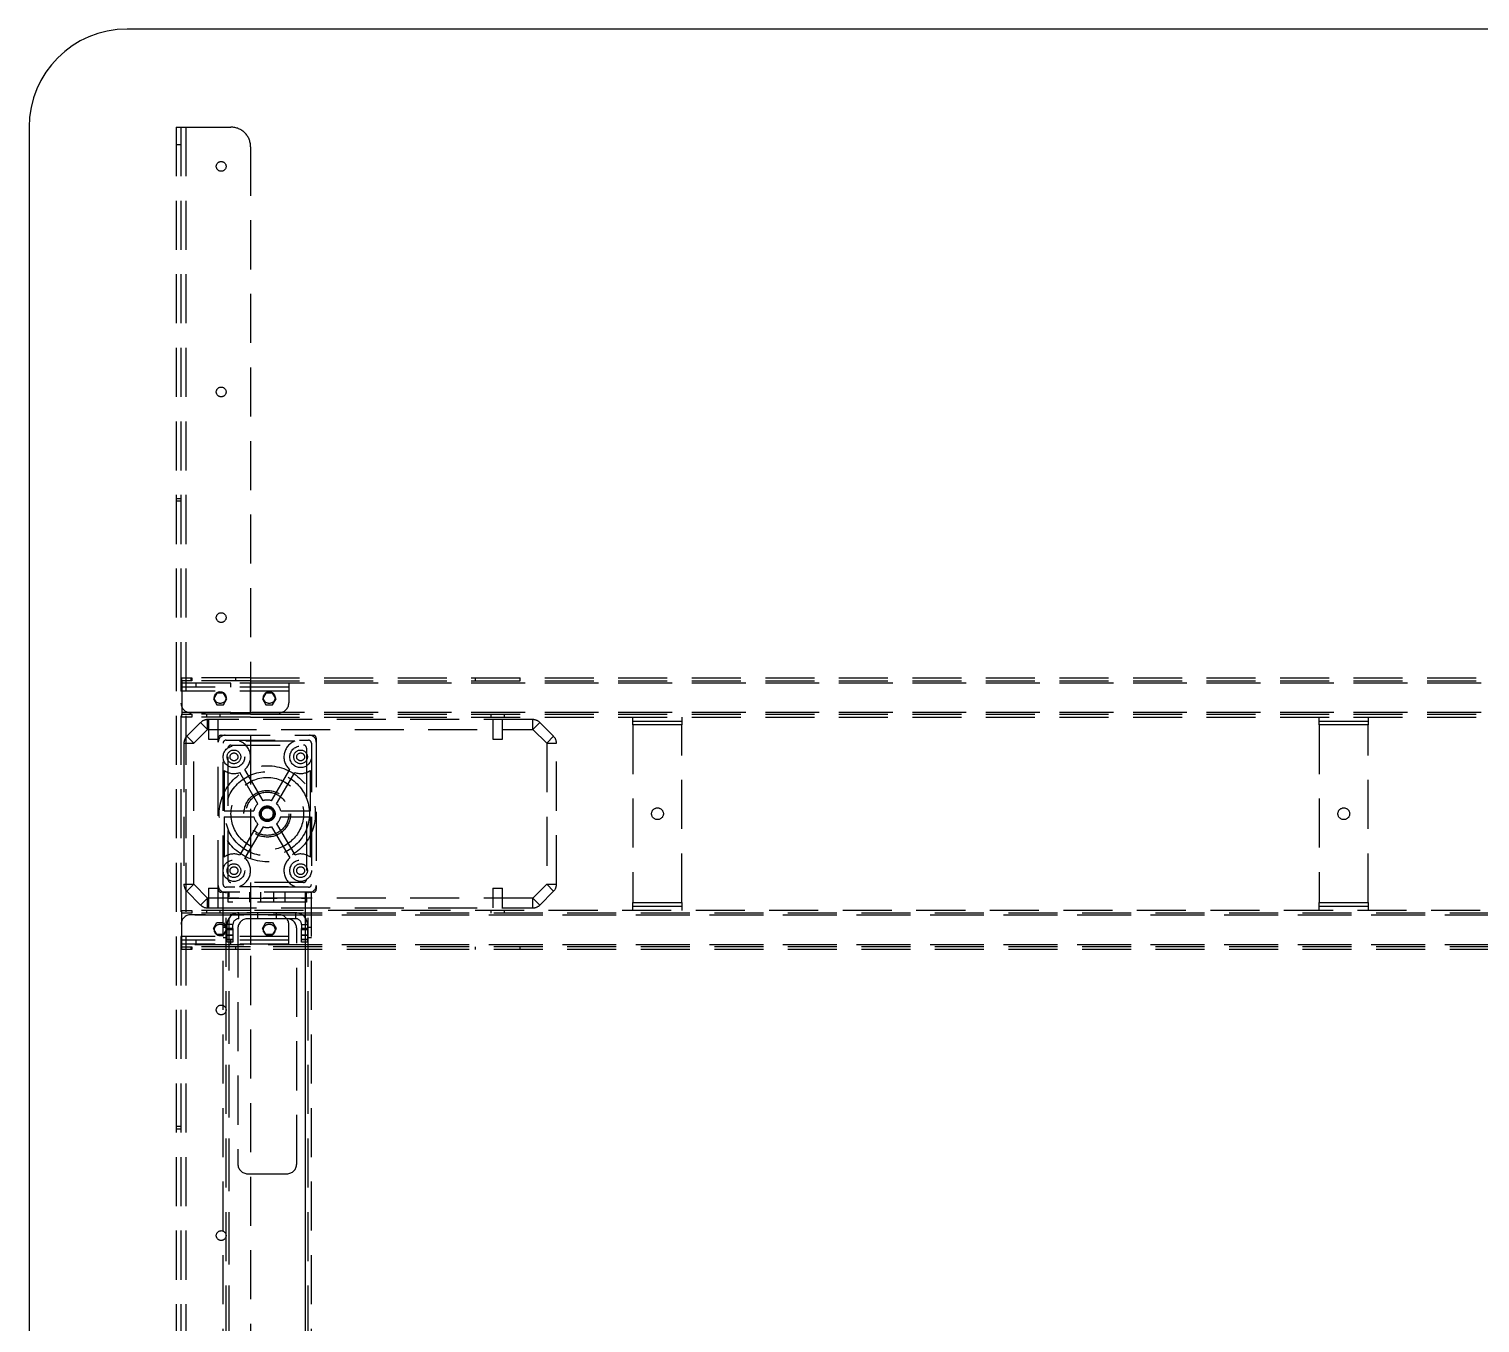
# Model space of a CAD drawing. Header units: millimetres. Extents: x -429 to 16771, y -1239 to 5751.
# Drawn here: x 0 to 740, y 1024 to 1683 of the extents above; entities that cross this region are included whole.
import ezdxf

# ---------------------------------------------------------------- set-up
doc = ezdxf.new("R2010")
doc.units = ezdxf.units.MM
doc.header["$LTSCALE"] = 100
doc.linetypes.add('HIDDEN', pattern=[0.375, 0.25, -0.125])

msp = doc.modelspace()

# ---------------------------------------------------------------- linework, layer by layer
at = {"color": 7, "linetype": 'Continuous', "lineweight": -3}
for p, q in [((1750, 1683.4), (50, 1683.4)), ((0, 1633.4), (0, 933.4))]:
    msp.add_line(p, q, dxfattribs=at)
at = {"color": 7, "linetype": 'HIDDEN', "lineweight": -3}
for p, q in [((75, 1633.4), (75, 933.4)), ((75, 1633.4), (80, 1633.4)), ((77.5, 1633.4), (77.5, 933.4)), ((80, 1633.4), (80, 933.4)), ((80, 1633.4), (103, 1633.4)), ((80, 1633.4), (80, 933.4)), ((75, 1624.55), (77.5, 1624.55)), ((113, 1623.4), (113, 943.4)), ((77.5, 1443.98), (75, 1443.98)), ((75, 1442.83), (77.5, 1442.83)), ((132.5, 1349.9), (77.5, 1349.9)), ((132.5, 1347.9), (77.5, 1347.9)), ((78, 1351.15), (78, 1352.65)), ((78, 1352.65), (83, 1352.65)), ((83, 1351.15), (78, 1351.15)), ((78, 1351.15), (78, 1350.15)), ((78, 1350.15), (1722, 1350.15)), ((78, 1350.15), (1722, 1350.15)), ((78, 1350.15), (78, 1335.15)), ((82.5, 1352.65), (82.5, 1351.15)), ((83, 1352.65), (83, 1351.15)), ((113, 1352.65), (83, 1352.65)), ((113, 1351.15), (83, 1351.15)), ((85, 1349.9), (85, 1347.9)), ((103, 1347.9), (103, 1349.9)), ((105.5, 1351.15), (105.5, 1352.65)), ((113, 1352.65), (1687, 1352.65)), ((113, 1351.15), (1687, 1351.15)), ((113, 1350.15), (1687, 1350.15)), ((113, 1335.15), (113, 1350.15)), ((113, 1350.15), (1687, 1350.15)), ((132.5, 1349.9), (132.5, 1345.9)), ((227.5, 1352.65), (227.5, 1351.15)), ((250.5, 1351.15), (250.5, 1352.65)), ((132.5, 1345.9), (77.5, 1345.9)), ((132.5, 1345.9), (77.5, 1345.9)), ((132.5, 1345.9), (77.5, 1345.9)), ((132.5, 1345.9), (77.5, 1345.9)), ((95.77, 1344.9), (94.03, 1341.9)), ((94.03, 1341.9), (95.77, 1338.9)), ((99.23, 1344.9), (95.77, 1344.9)), ((100.96, 1341.9), (99.23, 1344.9)), ((99.23, 1338.9), (100.96, 1341.9)), ((120.77, 1344.9), (119.03, 1341.9)), ((119.03, 1341.9), (120.77, 1338.9)), ((124.23, 1344.9), (120.77, 1344.9)), ((125.96, 1341.9), (124.23, 1344.9)), ((124.23, 1338.9), (125.96, 1341.9)), ((132.5, 1345.9), (132.5, 1339.9)), ((78, 1335.15), (1722, 1335.15)), ((78, 1335.15), (1722, 1335.15)), ((78, 1335.15), (78, 1334.15)), ((78, 1332.65), (78, 1334.15)), ((78, 1334.15), (83, 1334.15)), ((83, 1332.65), (78, 1332.65)), ((127.5, 1334.9), (82.5, 1334.9)), ((83, 1334.15), (83, 1332.65)), ((113, 1334.15), (83, 1334.15)), ((113, 1332.65), (83, 1332.65)), ((90.5, 1334.15), (90.5, 1332.65)), ((95.77, 1338.9), (99.23, 1338.9)), ((97.5, 1332.65), (97.5, 1334.15)), ((113, 1335.15), (1687, 1335.15)), ((113, 1335.15), (1687, 1335.15)), ((113, 1334.15), (1687, 1334.15)), ((113, 1332.65), (1040, 1332.65)), ((120.77, 1338.9), (124.23, 1338.9)), ((235.5, 1334.15), (235.5, 1332.65)), ((242.5, 1332.65), (242.5, 1334.15)), ((308, 1328.65), (308, 1332.65)), ((333, 1332.65), (333, 1328.65)), ((658, 1328.65), (658, 1332.65)), ((683, 1332.65), (683, 1328.65)), ((87.53, 1329.94), (80.46, 1322.87)), ((84, 1319.33), (91.07, 1326.4)), ((91.07, 1326.4), (87.53, 1329.94)), ((256.93, 1331.4), (91.07, 1331.4)), ((91.07, 1326.4), (91.07, 1331.4)), ((91.07, 1326.4), (256.93, 1326.4)), ((91.6, 1331.4), (91.6, 1321.4)), ((96.4, 1321.4), (96.4, 1331.4)), ((236.6, 1331.4), (236.6, 1321.4)), ((241.4, 1321.4), (241.4, 1331.4)), ((256.93, 1326.4), (256.93, 1331.4)), ((256.93, 1326.4), (260.46, 1329.94)), ((256.93, 1326.4), (264, 1319.33)), ((267.53, 1322.87), (260.46, 1329.94)), ((308, 1330.65), (333, 1330.65)), ((333, 1328.65), (308, 1328.65)), ((308, 1328.65), (308, 1238.15)), ((333, 1328.65), (308, 1328.65)), ((333, 1238.15), (333, 1328.65)), ((658, 1330.65), (683, 1330.65)), ((683, 1328.65), (658, 1328.65)), ((658, 1328.65), (658, 1238.15)), ((683, 1328.65), (658, 1328.65)), ((683, 1238.15), (683, 1328.65)), ((79, 1319.33), (79, 1247.47)), ((79, 1319.33), (84, 1319.33)), ((84, 1319.33), (80.46, 1322.87)), ((84, 1247.47), (84, 1319.33)), ((91.6, 1321.4), (96.4, 1321.4)), ((96.5, 1244.9), (96.5, 1321.9)), ((98, 1323.4), (145, 1323.4)), ((99, 1247.4), (99, 1319.4)), ((100.5, 1320.9), (142.5, 1320.9)), ((103, 1318.4), (140, 1318.4)), ((135.63, 1320.4), (107.37, 1320.4)), ((144, 1319.4), (144, 1247.4)), ((146.5, 1321.9), (146.5, 1244.9)), ((236.6, 1321.4), (241.4, 1321.4)), ((264, 1319.33), (267.53, 1322.87)), ((264, 1319.33), (269, 1319.33)), ((264, 1319.33), (264, 1247.47)), ((269, 1247.47), (269, 1319.33)), ((101.5, 1249.9), (101.5, 1316.9)), ((141.5, 1316.9), (141.5, 1249.9)), ((99.5, 1305.53), (99.5, 1284.9)), ((116.75, 1288.54), (107.44, 1304.43)), ((119.34, 1290.06), (110.02, 1305.94)), ((123.66, 1290.06), (132.97, 1305.94)), ((126.25, 1288.54), (135.56, 1304.43)), ((143.5, 1284.9), (143.5, 1305.53)), ((99.5, 1284.9), (114.66, 1284.9)), ((99.5, 1281.9), (114.66, 1281.9)), ((99.5, 1281.9), (99.5, 1261.28)), ((121.5, 1280.4), (121.5, 1279.86)), ((128.34, 1284.9), (143.5, 1284.9)), ((128.34, 1281.9), (143.5, 1281.9)), ((143.5, 1261.28), (143.5, 1281.9)), ((116.75, 1278.26), (107.44, 1262.38)), ((119.34, 1276.75), (110.02, 1260.86)), ((123.66, 1276.75), (132.97, 1260.86)), ((126.25, 1278.26), (135.56, 1262.38)), ((79, 1247.47), (84, 1247.47)), ((80.46, 1243.94), (84, 1247.47)), ((80.46, 1243.94), (87.53, 1236.87)), ((91.07, 1240.4), (84, 1247.47)), ((91.6, 1245.4), (96.4, 1245.4)), ((91.6, 1245.4), (91.6, 1235.4)), ((96.4, 1235.4), (96.4, 1245.4)), ((145, 1243.4), (98, 1243.4)), ((99, 883.4), (99, 1243.4)), ((142.5, 1245.9), (100.5, 1245.9)), ((100.6, 455.4), (100.6, 1243.4)), ((101.5, 1240.4), (101.5, 1243.4)), ((102, 455.4), (102, 1243.4)), ((102, 455.4), (102, 1243.4)), ((102, 455.4), (102, 1243.4)), ((102, 866.09), (102, 1243.4)), ((140, 1248.4), (103, 1248.4)), ((107.37, 1246.4), (135.63, 1246.4)), ((112.5, 1243.4), (112.5, 1238.4)), ((118.1, 1243.4), (118.1, 1238.4)), ((124.9, 1238.4), (124.9, 1243.4)), ((130.5, 1243.4), (130.5, 1238.4)), ((141, 455.4), (141, 1243.4)), ((141, 455.4), (141, 1243.4)), ((141, 455.4), (141, 1243.4)), ((141, 883.4), (141, 1243.4)), ((141.5, 1240.4), (141.5, 1243.4)), ((142.4, 455.4), (142.4, 1243.4)), ((144, 883.4), (144, 1243.4)), ((236.6, 1245.4), (241.4, 1245.4)), ((236.6, 1245.4), (236.6, 1235.4)), ((241.4, 1235.4), (241.4, 1245.4)), ((264, 1247.47), (256.93, 1240.4)), ((260.46, 1236.87), (267.53, 1243.94)), ((264, 1247.47), (269, 1247.47)), ((267.53, 1243.94), (264, 1247.47)), ((87.53, 1236.87), (91.07, 1240.4)), ((256.93, 1240.4), (91.07, 1240.4)), ((91.07, 1235.4), (91.07, 1240.4)), ((101.5, 1240.4), (141.5, 1240.4)), ((101.5, 1238.4), (101.5, 1240.4)), ((141.5, 1238.4), (101.5, 1238.4)), ((141.5, 1240.4), (141.5, 1238.4)), ((260.46, 1236.87), (256.93, 1240.4)), ((256.93, 1235.4), (256.93, 1240.4)), ((308, 1238.15), (333, 1238.15)), ((308, 1234.15), (308, 1238.15)), ((308, 1238.15), (333, 1238.15)), ((333, 1236.15), (308, 1236.15)), ((333, 1238.15), (333, 1234.15)), ((658, 1238.15), (683, 1238.15)), ((658, 1234.15), (658, 1238.15)), ((658, 1238.15), (683, 1238.15)), ((683, 1236.15), (658, 1236.15)), ((683, 1238.15), (683, 1234.15)), ((78, 1232.65), (78, 1234.15)), ((78, 1234.15), (83, 1234.15)), ((83, 1232.65), (78, 1232.65)), ((78, 1231.65), (78, 1232.65)), ((1722, 1231.65), (78, 1231.65)), ((1722, 1231.65), (78, 1231.65)), ((78, 1216.65), (78, 1231.65)), ((127.5, 1231.9), (82.5, 1231.9)), ((83, 1234.15), (83, 1232.65)), ((113, 1234.15), (83, 1234.15)), ((113, 1232.65), (83, 1232.65)), ((90.5, 1234.15), (90.5, 1232.65)), ((91.07, 1235.4), (256.93, 1235.4)), ((97.5, 1232.65), (97.5, 1234.15)), ((107, 1229.9), (107, 1232.9)), ((136, 1232.9), (107, 1232.9)), ((107, 1229.9), (107, 1232.9)), ((136, 1229.9), (107, 1229.9)), ((1040, 1234.15), (113, 1234.15)), ((1687, 1232.65), (113, 1232.65)), ((1687, 1231.65), (113, 1231.65)), ((113, 1231.65), (113, 1216.65)), ((1687, 1231.65), (113, 1231.65)), ((116.75, 1229.9), (116.75, 1232.9)), ((126.25, 1229.9), (126.25, 1232.9)), ((136, 1229.9), (136, 1232.9)), ((136, 1229.9), (136, 1232.9)), ((235.5, 1234.15), (235.5, 1232.65)), ((242.5, 1232.65), (242.5, 1234.15)), ((94.03, 1224.9), (95.77, 1227.9)), ((95.77, 1221.9), (94.03, 1224.9)), ((95.77, 1227.9), (99.23, 1227.9)), ((99.23, 1221.9), (95.77, 1221.9)), ((100.6, 1225.4), (99, 1225.4)), ((99.23, 1227.9), (100.96, 1224.9)), ((100.96, 1224.9), (99.23, 1221.9)), ((104, 1226.9), (101, 1226.9)), ((101, 1224.97), (101, 1226.9)), ((104, 1226.9), (101, 1226.9)), ((101, 1224.97), (104, 1224.97)), ((101, 1221.44), (101, 1224.97)), ((104, 1224.97), (101, 1224.97)), ((104, 1224.15), (101, 1224.15)), ((101, 1221.65), (104, 1221.65)), ((104, 1221.44), (101, 1221.44)), ((101, 1219.37), (101, 1221.44)), ((101, 1221.44), (104, 1221.44)), ((104, 1224.97), (104, 1226.9)), ((104, 1224.97), (104, 1221.44)), ((104, 1221.44), (104, 1219.37)), ((106.5, 1224.9), (106.5, 1104.9)), ((119.03, 1224.9), (120.77, 1227.9)), ((120.77, 1221.9), (119.03, 1224.9)), ((120.77, 1227.9), (124.23, 1227.9)), ((124.23, 1221.9), (120.77, 1221.9)), ((124.23, 1227.9), (125.96, 1224.9)), ((125.96, 1224.9), (124.23, 1221.9)), ((132.5, 1220.9), (132.5, 1226.9)), ((136.5, 1104.9), (136.5, 1224.9)), ((139, 1226.9), (142, 1226.9)), ((139, 1226.9), (139, 1224.97)), ((139, 1226.9), (142, 1226.9)), ((139, 1224.97), (142, 1224.97)), ((139, 1221.44), (139, 1224.97)), ((142, 1224.97), (139, 1224.97)), ((142, 1224.15), (139, 1224.15)), ((139, 1221.65), (142, 1221.65)), ((142, 1221.44), (139, 1221.44)), ((139, 1219.37), (139, 1221.44)), ((139, 1221.44), (142, 1221.44)), ((142, 1226.9), (142, 1224.97)), ((142, 1224.97), (142, 1221.44)), ((142, 1221.44), (142, 1219.37)), ((144, 1225.4), (142.4, 1225.4)), ((132.5, 1220.9), (77.5, 1220.9)), ((132.5, 1220.9), (77.5, 1220.9)), ((132.5, 1220.9), (77.5, 1220.9)), ((132.5, 1220.9), (77.5, 1220.9)), ((132.5, 1218.9), (77.5, 1218.9)), ((132.5, 1216.9), (77.5, 1216.9)), ((1722, 1216.65), (78, 1216.65)), ((1722, 1216.65), (78, 1216.65)), ((78, 1215.65), (78, 1216.65)), ((78, 1214.15), (78, 1215.65)), ((78, 1215.65), (83, 1215.65)), ((83, 1214.15), (78, 1214.15)), ((82.5, 1215.65), (82.5, 1214.15)), ((83, 1215.65), (83, 1214.15)), ((113, 1215.65), (83, 1215.65)), ((113, 1214.15), (83, 1214.15)), ((85, 1218.9), (85, 1216.9)), ((99, 1220.4), (100.6, 1220.4)), ((101, 1219.37), (104, 1219.37)), ((101, 1217.9), (101, 1219.37)), ((104, 1219.37), (101, 1219.37)), ((104, 1217.9), (101, 1217.9)), ((103, 1216.9), (103, 1218.9)), ((104, 1219.37), (104, 1217.9)), ((105.5, 1214.15), (105.5, 1215.65)), ((1687, 1216.65), (113, 1216.65)), ((1687, 1216.65), (113, 1216.65)), ((1687, 1215.65), (113, 1215.65)), ((1687, 1214.15), (113, 1214.15)), ((132.5, 1216.9), (132.5, 1220.9)), ((139, 1219.37), (142, 1219.37)), ((139, 1217.9), (139, 1219.37)), ((142, 1219.37), (139, 1219.37)), ((142, 1217.9), (139, 1217.9)), ((142, 1219.37), (142, 1217.9)), ((142.4, 1220.4), (144, 1220.4)), ((227.5, 1215.65), (227.5, 1214.15)), ((250.5, 1214.15), (250.5, 1215.65)), ((77.5, 1123.98), (75, 1123.98)), ((75, 1122.83), (77.5, 1122.83)), ((111.5, 1099.9), (131.5, 1099.9))]:
    msp.add_line(p, q, dxfattribs=at)
at = {"color": 7, "linetype": 'HIDDEN', "lineweight": -3, "flags": 128}
msp.add_lwpolyline([(121.5, 1279.86), (120.14, 1280.13), (118.99, 1280.9), (118.23, 1282.05), (117.96, 1283.4), (118.23, 1284.76), (118.99, 1285.91), (120.14, 1286.67), (121.5, 1286.94), (122.85, 1286.67), (124, 1285.91), (124.77, 1284.76), (125.04, 1283.4), (124.77, 1282.05), (124, 1280.9), (122.85, 1280.13), (121.5, 1279.86), (121.5, 1279.86)], dxfattribs=at)
msp.add_lwpolyline([(121.5, 1279.86), (120.14, 1280.13), (118.99, 1280.9), (118.23, 1282.05), (117.96, 1283.4), (118.23, 1284.76), (118.99, 1285.91), (120.14, 1286.67), (121.5, 1286.94), (122.85, 1286.67), (124, 1285.91), (124.77, 1284.76), (125.04, 1283.4), (124.77, 1282.05), (124, 1280.9), (122.85, 1280.13), (121.5, 1279.86), (121.5, 1279.86)], dxfattribs=at)
at = {"color": 7, "linetype": 'HIDDEN', "lineweight": -3}
for centre, radius in [((98, 1613.4), 2.5), ((98, 1498.4), 2.5), ((98, 1383.4), 2.5), ((97.5, 1342.65), 3), ((122.5, 1342.65), 3), ((104.5, 1312.4), 5.5), ((138.5, 1312.4), 5.5), ((104.5, 1312.4), 3.5), ((104.5, 1312.4), 2), ((138.5, 1312.4), 3.5), ((138.5, 1312.4), 2), ((121.5, 1283.4), 24.5), ((121.5, 1283.4), 21.5), ((121.5, 1283.4), 18.5), ((121.5, 1283.4), 11.9), ((121.5, 1283.4), 11), ((121.5, 1283.4), 4), ((121.5, 1283.4), 3), ((320.5, 1283.4), 3), ((670.5, 1283.4), 3), ((104.5, 1254.4), 5.5), ((138.5, 1254.4), 5.5), ((104.5, 1254.4), 3.5), ((104.5, 1254.4), 2), ((138.5, 1254.4), 3.5), ((138.5, 1254.4), 2), ((97.5, 1224.15), 3), ((122.5, 1224.15), 3), ((98, 1183.4), 2.5), ((98, 1068.4), 2.5)]:
    msp.add_circle(centre, radius, dxfattribs=at)
at = {"color": 7, "linetype": 'Continuous', "lineweight": -3}
msp.add_arc((50, 1633.4), 50, 90, 180, dxfattribs=at)
at = {"color": 7, "linetype": 'HIDDEN', "lineweight": -3}
for centre, radius, start, end in [((103, 1623.4), 10, 0, 90), ((82.5, 1339.9), 5, 180, 270), ((127.5, 1339.9), 5, 270, 0), ((91.07, 1326.4), 5, 90, 135), ((256.93, 1326.4), 5, 45, 90), ((84, 1319.33), 5, 135, 180), ((98, 1321.9), 1.5, 90, 180), ((100, 1319.9), 3.5, 90, 180), ((100.5, 1319.4), 1.5, 90, 180), ((103, 1316.9), 1.5, 90, 180), ((104.5, 1312.4), 8.5, 310.54337, 70.25008), ((138.5, 1312.4), 8.5, 109.74992, 229.45663), ((140, 1316.9), 1.5, 0, 90), ((142.5, 1319.4), 1.5, 0, 90), ((143, 1319.9), 3.5, 0, 90), ((145, 1321.9), 1.5, 0, 90), ((264, 1319.33), 5, 0, 45), ((104.5, 1312.4), 8.5, 233.96812, 290.21488), ((138.5, 1312.4), 8.5, 249.78512, 306.03188), ((121.5, 1283.4), 7, 132.75275, 167.62637), ((121.5, 1283.4), 7, 71.9945, 108.0055), ((121.5, 1283.4), 7, 12.37363, 47.24725), ((121.5, 1283.4), 7, 192.37363, 227.24725), ((121.5, 1283.4), 7, 312.75275, 347.62637), ((121.5, 1283.4), 7, 251.9945, 288.0055), ((104.5, 1254.4), 8.5, 69.78512, 126.03188), ((104.5, 1254.4), 8.5, 289.74992, 49.45663), ((138.5, 1254.4), 8.5, 130.54337, 250.25008), ((138.5, 1254.4), 8.5, 53.96812, 110.21488), ((84, 1247.47), 5, 180, 225), ((100, 1246.9), 3.5, 180, 270), ((98, 1244.9), 1.5, 180, 270), ((100.5, 1247.4), 1.5, 180, 270), ((103, 1249.9), 1.5, 180, 270), ((140, 1249.9), 1.5, 270, 0), ((142.5, 1247.4), 1.5, 270, 0), ((143, 1246.9), 3.5, 270, 0), ((145, 1244.9), 1.5, 270, 0), ((264, 1247.47), 5, 315, 0), ((91.07, 1240.4), 5, 225, 270), ((256.93, 1240.4), 5, 270, 315), ((82.5, 1226.9), 5, 90, 180), ((107, 1226.9), 6, 90, 180), ((107, 1226.9), 3, 90, 180), ((111.5, 1224.9), 5, 90, 180), ((127.5, 1226.9), 5, 0, 90), ((131.5, 1224.9), 5, 0, 90), ((136, 1226.9), 6, 0, 90), ((136, 1226.9), 3, 0, 90), ((111.5, 1104.9), 5, 180, 270), ((131.5, 1104.9), 5, 270, 0)]:
    msp.add_arc(centre, radius, start, end, dxfattribs=at)
msp.add_open_spline([(121.5, 1279.97), (121.87, 1280.04), (122.61, 1280.16), (123.55, 1280.81), (124.23, 1281.7), (124.52, 1282.62), (124.5, 1283.19), (124.5, 1283.4)], degree=3, knots=[0, 0, 0, 0, 0.220659, 0.441326, 0.661891, 0.873003, 1, 1, 1, 1], dxfattribs=at)

doc.saveas('drawing.dxf')
